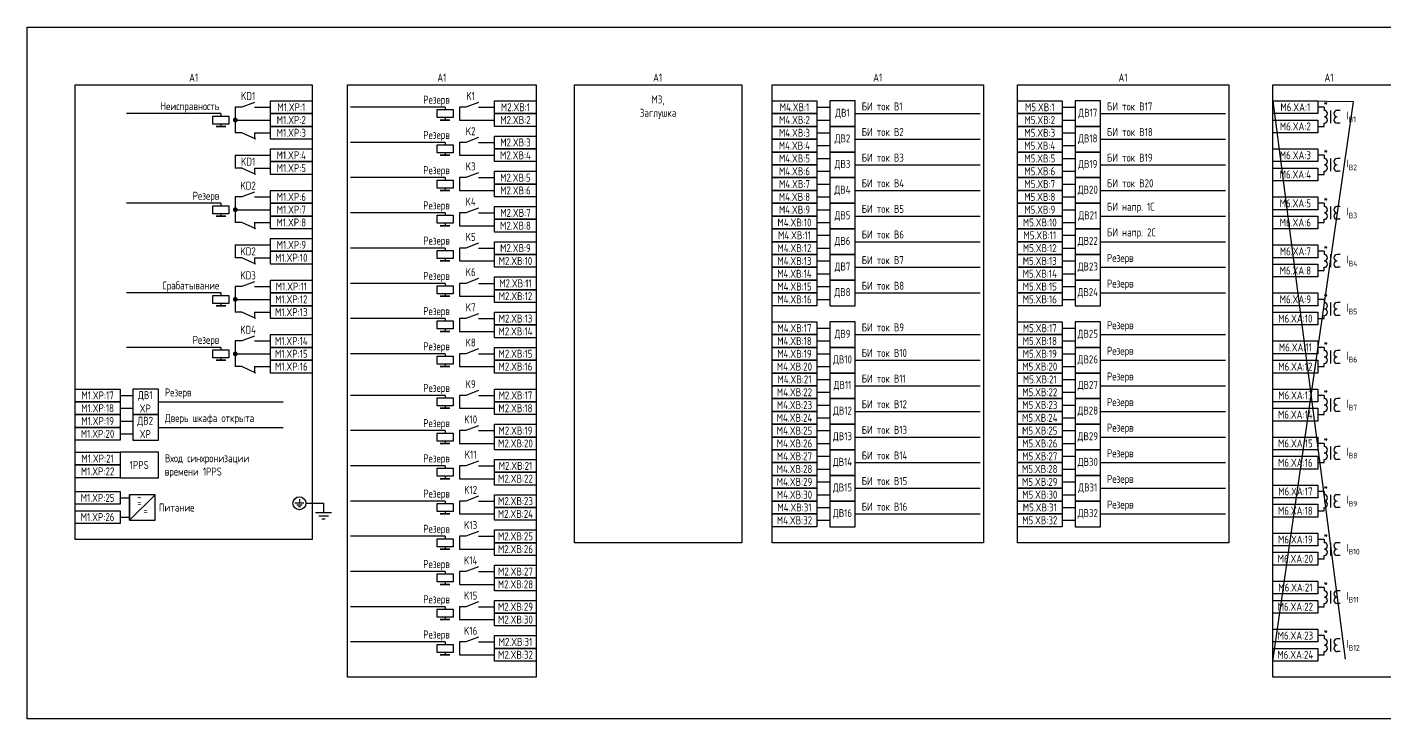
# Model space of a CAD drawing. Header units: millimetres. Extents: x -1050 to 7068, y 0 to 517.
# Drawn here: x -1049.8 to -625.8, y 301 to 517 of the extents above; entities that cross this region are included whole.
import ezdxf

# ---------------------------------------------------------------- set-up
doc = ezdxf.new("R2010")
doc.units = ezdxf.units.MM
doc.styles.add('Gost_type_A', font='GOST_A.TTF')

# ---------------------------------------------------------------- blocks, each defined once
blk = doc.blocks.new('POINT')
at = {"const_width": 0.75}
blk.add_lwpolyline([(-0.375, 0, 1), (0.375, 0, 1)], format="xyb", close=True, dxfattribs=at)

msp = doc.modelspace()

# ---------------------------------------------------------------- linework, layer by layer
at = {"ltscale": 1.08}
for p, q in [((-982.81, 492), (-984.81, 492)), ((-984.81, 492), (-984.81, 484)), ((-978.81, 492), (-973.81, 492)), ((-912.81, 492), (-914.81, 492)), ((-914.81, 492), (-914.81, 488)), ((-908.81, 492), (-903.81, 492)), ((-984.81, 488), (-973.81, 488)), ((-914.81, 488), (-903.81, 488)), ((-982.81, 484), (-984.81, 484)), ((-978.81, 484), (-973.81, 484)), ((-912.81, 481), (-914.81, 481)), ((-914.81, 481), (-914.81, 477)), ((-908.81, 481), (-903.81, 481)), ((-984.81, 477), (-973.81, 477)), ((-914.81, 477), (-903.81, 477)), ((-982.81, 473), (-984.81, 473)), ((-978.81, 473), (-973.81, 473)), ((-912.81, 470), (-914.81, 470)), ((-914.81, 470), (-914.81, 466)), ((-908.81, 470), (-903.81, 470)), ((-982.81, 464), (-984.81, 464)), ((-984.81, 464), (-984.81, 456)), ((-978.81, 464), (-973.81, 464)), ((-914.81, 466), (-903.81, 466)), ((-984.81, 460), (-973.81, 460)), ((-912.81, 459), (-914.81, 459)), ((-914.81, 459), (-914.81, 455)), ((-908.81, 459), (-903.81, 459)), ((-982.81, 456), (-984.81, 456)), ((-978.81, 456), (-973.81, 456)), ((-914.81, 455), (-903.81, 455)), ((-984.81, 449), (-973.81, 449)), ((-912.81, 448), (-914.81, 448)), ((-914.81, 448), (-914.81, 444)), ((-908.81, 448), (-903.81, 448)), ((-982.81, 445), (-984.81, 445)), ((-978.81, 445), (-973.81, 445)), ((-914.81, 444), (-903.81, 444)), ((-912.81, 437), (-914.81, 437)), ((-914.81, 437), (-914.81, 433)), ((-908.81, 437), (-903.81, 437)), ((-982.81, 436), (-984.81, 436)), ((-984.81, 436), (-984.81, 428)), ((-978.81, 436), (-973.81, 436)), ((-914.81, 433), (-903.81, 433)), ((-984.81, 432), (-973.81, 432)), ((-982.81, 428), (-984.81, 428)), ((-978.81, 428), (-973.81, 428)), ((-912.81, 426), (-914.81, 426)), ((-914.81, 426), (-914.81, 422)), ((-908.81, 426), (-903.81, 426)), ((-914.81, 422), (-903.81, 422)), ((-982.81, 419), (-984.81, 419)), ((-984.81, 419), (-984.81, 411)), ((-978.81, 419), (-973.81, 419)), ((-984.81, 415), (-973.81, 415)), ((-912.81, 415), (-914.81, 415)), ((-914.81, 415), (-914.81, 411)), ((-908.81, 415), (-903.81, 415)), ((-982.81, 411), (-984.81, 411)), ((-978.81, 411), (-973.81, 411)), ((-914.81, 411), (-903.81, 411)), ((-912.81, 402), (-914.81, 402)), ((-914.81, 402), (-914.81, 398)), ((-908.81, 402), (-903.81, 402)), ((-914.81, 398), (-903.81, 398)), ((-912.81, 391), (-914.81, 391)), ((-914.81, 391), (-914.81, 387)), ((-908.81, 391), (-903.81, 391)), ((-914.81, 387), (-903.81, 387)), ((-912.81, 380), (-914.81, 380)), ((-914.81, 380), (-914.81, 376)), ((-908.81, 380), (-903.81, 380)), ((-914.81, 376), (-903.81, 376)), ((-912.81, 369), (-914.81, 369)), ((-914.81, 369), (-914.81, 365)), ((-908.81, 369), (-903.81, 369)), ((-914.81, 365), (-903.81, 365)), ((-912.81, 358), (-914.81, 358)), ((-914.81, 358), (-914.81, 354)), ((-908.81, 358), (-903.81, 358)), ((-914.81, 354), (-903.81, 354)), ((-912.81, 347), (-914.81, 347)), ((-914.81, 347), (-914.81, 343)), ((-908.81, 347), (-903.81, 347)), ((-914.81, 343), (-903.81, 343)), ((-912.81, 336), (-914.81, 336)), ((-914.81, 336), (-914.81, 332)), ((-908.81, 336), (-903.81, 336)), ((-914.81, 332), (-903.81, 332)), ((-912.81, 325), (-914.81, 325)), ((-914.81, 325), (-914.81, 321)), ((-908.81, 325), (-903.81, 325)), ((-914.81, 321), (-903.81, 321))]:
    msp.add_line(p, q, dxfattribs=at)
at = {"ltscale": 4.32}
for p, q in [((-978.81, 493.5), (-982.81, 492)), ((-908.81, 493.5), (-912.81, 492)), ((-978.42, 482), (-982.81, 484)), ((-908.81, 482.5), (-912.81, 481)), ((-978.42, 471), (-982.81, 473)), ((-908.81, 471.5), (-912.81, 470)), ((-978.81, 465.5), (-982.81, 464)), ((-908.81, 460.5), (-912.81, 459)), ((-978.42, 454), (-982.81, 456)), ((-908.81, 449.5), (-912.81, 448)), ((-978.42, 443), (-982.81, 445)), ((-978.81, 437.5), (-982.81, 436)), ((-908.81, 438.5), (-912.81, 437)), ((-978.42, 426), (-982.81, 428)), ((-908.81, 427.5), (-912.81, 426)), ((-978.81, 420.5), (-982.81, 419)), ((-908.81, 416.5), (-912.81, 415)), ((-978.42, 409), (-982.81, 411)), ((-908.81, 403.5), (-912.81, 402)), ((-908.81, 392.5), (-912.81, 391)), ((-908.81, 381.5), (-912.81, 380)), ((-964.78, 369.6), (-964.78, 368.32)), ((-908.81, 370.5), (-912.81, 369)), ((-963.36, 368.32), (-966.2, 368.32)), ((-963.92, 367.75), (-965.63, 367.75)), ((-964.49, 367.18), (-965.06, 367.18)), ((-954.74, 365.32), (-959.74, 365.32)), ((-957.24, 368.32), (-957.24, 365.32)), ((-955.74, 364.32), (-958.74, 364.32)), ((-956.74, 363.32), (-957.74, 363.32)), ((-908.81, 359.5), (-912.81, 358)), ((-908.81, 348.5), (-912.81, 347)), ((-908.81, 337.5), (-912.81, 336)), ((-908.81, 326.5), (-912.81, 325))]:
    msp.add_line(p, q, dxfattribs=at)
for p, q in [((-919.31, 492), (-948.81, 492)), ((-919.31, 492), (-919.31, 491.25)), ((-803.18, 492), (-799.18, 492)), ((-726.57, 492), (-722.57, 492)), ((-644.75, 492), (-646.75, 492)), ((-989.31, 490), (-1018.81, 490)), ((-989.31, 490), (-989.31, 489.25)), ((-919.31, 488.75), (-919.31, 488)), ((-803.18, 488), (-799.18, 488)), ((-791.18, 490), (-752.18, 490)), ((-726.57, 488), (-722.57, 488)), ((-714.57, 490), (-675.57, 490)), ((-989.31, 486.75), (-989.31, 486)), ((-978.81, 484), (-978.81, 482)), ((-803.18, 484), (-799.18, 484)), ((-726.57, 484), (-722.57, 484)), ((-646.75, 486), (-644.75, 486)), ((-919.31, 481), (-948.81, 481)), ((-919.31, 481), (-919.31, 480.25)), ((-803.18, 480), (-799.18, 480)), ((-791.18, 482), (-752.18, 482)), ((-726.57, 480), (-722.57, 480)), ((-714.57, 482), (-675.57, 482)), ((-984.81, 477), (-984.81, 473)), ((-919.31, 477.75), (-919.31, 477)), ((-803.18, 476), (-799.18, 476)), ((-726.57, 476), (-722.57, 476)), ((-644.75, 477), (-646.75, 477)), ((-978.81, 473), (-978.81, 471)), ((-803.18, 472), (-799.18, 472)), ((-791.18, 474), (-752.18, 474)), ((-726.57, 472), (-722.57, 472)), ((-714.57, 474), (-675.57, 474)), ((-646.75, 471), (-644.75, 471)), ((-919.31, 470), (-948.81, 470)), ((-919.31, 470), (-919.31, 469.25)), ((-919.31, 466.75), (-919.31, 466)), ((-803.18, 468), (-799.18, 468)), ((-726.57, 468), (-722.57, 468)), ((-803.18, 464), (-799.18, 464)), ((-791.18, 466), (-752.18, 466)), ((-726.57, 464), (-722.57, 464)), ((-714.57, 466), (-675.57, 466)), ((-989.31, 462), (-1018.81, 462)), ((-989.31, 462), (-989.31, 461.25)), ((-989.31, 458.75), (-989.31, 458)), ((-919.31, 459), (-948.81, 459)), ((-919.31, 459), (-919.31, 458.25)), ((-803.18, 460), (-799.18, 460)), ((-791.18, 458), (-752.18, 458)), ((-726.57, 460), (-722.57, 460)), ((-714.57, 458), (-675.57, 458)), ((-644.75, 462), (-646.75, 462)), ((-978.81, 456), (-978.81, 454)), ((-919.31, 455.75), (-919.31, 455)), ((-803.18, 456), (-799.18, 456)), ((-726.57, 456), (-722.57, 456)), ((-646.75, 456), (-644.75, 456)), ((-803.18, 452), (-799.18, 452)), ((-791.18, 450), (-752.18, 450)), ((-726.57, 452), (-722.57, 452)), ((-714.57, 450), (-675.57, 450)), ((-984.81, 449), (-984.81, 445)), ((-919.31, 448), (-948.81, 448)), ((-919.31, 448), (-919.31, 447.25)), ((-803.18, 448), (-799.18, 448)), ((-726.57, 448), (-722.57, 448)), ((-644.75, 447), (-646.75, 447)), ((-978.81, 445), (-978.81, 443)), ((-919.31, 444.75), (-919.31, 444)), ((-803.18, 444), (-799.18, 444)), ((-791.18, 442), (-752.18, 442)), ((-726.57, 444), (-722.57, 444)), ((-714.57, 442), (-675.57, 442)), ((-646.75, 441), (-644.75, 441)), ((-919.31, 437), (-948.81, 437)), ((-919.31, 437), (-919.31, 436.25)), ((-803.18, 440), (-799.18, 440)), ((-726.57, 440), (-722.57, 440)), ((-989.31, 434), (-1018.81, 434)), ((-989.31, 434), (-989.31, 433.25)), ((-919.31, 433.75), (-919.31, 433)), ((-803.18, 436), (-799.18, 436)), ((-791.18, 434), (-752.18, 434)), ((-726.57, 436), (-722.57, 436)), ((-714.57, 434), (-675.57, 434)), ((-989.31, 430.75), (-989.31, 430)), ((-803.18, 432), (-799.18, 432)), ((-726.57, 432), (-722.57, 432)), ((-644.75, 432), (-646.75, 432)), ((-978.81, 428), (-978.81, 426)), ((-919.31, 426), (-948.81, 426)), ((-919.31, 426), (-919.31, 425.25)), ((-646.75, 426), (-644.75, 426)), ((-919.31, 422.75), (-919.31, 422)), ((-803.18, 423), (-799.18, 423)), ((-791.18, 421), (-752.18, 421)), ((-726.57, 423), (-722.57, 423)), ((-714.57, 421), (-675.57, 421)), ((-989.31, 417), (-1018.81, 417)), ((-989.31, 417), (-989.31, 416.25)), ((-803.18, 419), (-799.18, 419)), ((-726.57, 419), (-722.57, 419)), ((-644.75, 417), (-646.75, 417)), ((-989.31, 413.75), (-989.31, 413)), ((-919.31, 415), (-948.81, 415)), ((-919.31, 415), (-919.31, 414.25)), ((-919.31, 411.75), (-919.31, 411)), ((-803.18, 415), (-799.18, 415)), ((-791.18, 413), (-752.18, 413)), ((-726.57, 415), (-722.57, 415)), ((-714.57, 413), (-675.57, 413)), ((-978.81, 411), (-978.81, 409)), ((-803.18, 411), (-799.18, 411)), ((-726.57, 411), (-722.57, 411)), ((-646.75, 411), (-644.75, 411)), ((-803.18, 407), (-799.18, 407)), ((-803.18, 403), (-799.18, 403)), ((-791.18, 405), (-752.18, 405)), ((-726.57, 407), (-722.57, 407)), ((-726.57, 403), (-722.57, 403)), ((-714.57, 405), (-675.57, 405)), ((-1020.81, 402), (-1016.81, 402)), ((-1008.81, 400), (-969.81, 400)), ((-919.31, 402), (-948.81, 402)), ((-919.31, 402), (-919.31, 401.25)), ((-919.31, 398.75), (-919.31, 398)), ((-803.18, 399), (-799.18, 399)), ((-726.57, 399), (-722.57, 399)), ((-644.75, 402), (-646.75, 402)), ((-1020.81, 398), (-1016.81, 398)), ((-803.18, 395), (-799.18, 395)), ((-791.18, 397), (-752.18, 397)), ((-726.57, 395), (-722.57, 395)), ((-714.57, 397), (-675.57, 397)), ((-646.75, 396), (-644.75, 396)), ((-1020.81, 394), (-1016.81, 394)), ((-1008.81, 392), (-969.81, 392)), ((-919.31, 391), (-948.81, 391)), ((-919.31, 391), (-919.31, 390.25)), ((-803.18, 391), (-799.18, 391)), ((-726.57, 391), (-722.57, 391)), ((-1020.81, 390), (-1016.81, 390)), ((-919.31, 387.75), (-919.31, 387)), ((-803.18, 387), (-799.18, 387)), ((-791.18, 389), (-752.18, 389)), ((-726.57, 387), (-722.57, 387)), ((-714.57, 389), (-675.57, 389)), ((-644.75, 387), (-646.75, 387)), ((-803.18, 383), (-799.18, 383)), ((-726.57, 383), (-722.57, 383)), ((-919.31, 380), (-948.81, 380)), ((-919.31, 380), (-919.31, 379.25)), ((-803.18, 379), (-799.18, 379)), ((-791.18, 381), (-752.18, 381)), ((-726.57, 379), (-722.57, 379)), ((-714.57, 381), (-675.57, 381)), ((-646.75, 381), (-644.75, 381)), ((-919.31, 376.75), (-919.31, 376)), ((-803.18, 375), (-799.18, 375)), ((-726.57, 375), (-722.57, 375)), ((-1017.81, 363), (-1017.81, 371)), ((-1017.81, 363), (-1009.81, 371)), ((-919.31, 369), (-948.81, 369)), ((-919.31, 369), (-919.31, 368.25)), ((-803.18, 371), (-799.18, 371)), ((-791.18, 373), (-752.18, 373)), ((-726.57, 371), (-722.57, 371)), ((-714.57, 373), (-675.57, 373)), ((-644.75, 372), (-646.75, 372)), ((-962.76, 368.32), (-957.24, 368.32)), ((-919.31, 365.75), (-919.31, 365)), ((-803.18, 367), (-799.18, 367)), ((-791.18, 365), (-752.18, 365)), ((-726.57, 367), (-722.57, 367)), ((-714.57, 365), (-675.57, 365)), ((-646.75, 366), (-644.75, 366)), ((-803.18, 363), (-799.18, 363)), ((-726.57, 363), (-722.57, 363)), ((-919.31, 358), (-948.81, 358)), ((-919.31, 358), (-919.31, 357.25)), ((-644.75, 357), (-646.75, 357)), ((-919.31, 354.75), (-919.31, 354)), ((-646.75, 351), (-644.75, 351)), ((-919.31, 347), (-948.81, 347)), ((-919.31, 347), (-919.31, 346.25)), ((-919.31, 343.75), (-919.31, 343)), ((-644.75, 342), (-646.75, 342)), ((-919.31, 336), (-948.81, 336)), ((-919.31, 336), (-919.31, 335.25)), ((-646.75, 336), (-644.75, 336)), ((-919.31, 332.75), (-919.31, 332)), ((-644.75, 327), (-646.75, 327)), ((-919.31, 325), (-948.81, 325)), ((-919.31, 325), (-919.31, 324.25)), ((-919.31, 321.75), (-919.31, 321)), ((-646.75, 321), (-644.75, 321))]:
    msp.add_line(p, q)
at = {"color": 6}
for p, q in [((-635.61, 493.7), (-660.75, 494)), ((-660.75, 494), (-638.19, 319.61)), ((-660.75, 318.99), (-635.61, 493.7))]:
    msp.add_line(p, q, dxfattribs=at)
at = {"ltscale": 4}
for p, q in [((-644.75, 492), (-644.75, 491)), ((-644.75, 491.5), (-644.75, 491)), ((-642.75, 491), (-642.75, 487)), ((-642.75, 491), (-642.75, 487)), ((-639.75, 491), (-640.75, 491)), ((-639.75, 491), (-640.75, 491)), ((-644.75, 486), (-644.75, 487)), ((-639.75, 487), (-640.75, 487)), ((-639.75, 487), (-640.75, 487)), ((-644.75, 477), (-644.75, 476)), ((-644.75, 476.5), (-644.75, 476)), ((-642.75, 476), (-642.75, 472)), ((-642.75, 476), (-642.75, 472)), ((-639.75, 476), (-640.75, 476)), ((-639.75, 476), (-640.75, 476)), ((-644.75, 471), (-644.75, 472)), ((-639.75, 472), (-640.75, 472)), ((-639.75, 472), (-640.75, 472)), ((-644.75, 462), (-644.75, 461)), ((-644.75, 461.5), (-644.75, 461)), ((-642.75, 461), (-642.75, 457)), ((-642.75, 461), (-642.75, 457)), ((-639.75, 461), (-640.75, 461)), ((-639.75, 461), (-640.75, 461)), ((-644.75, 456), (-644.75, 457)), ((-639.75, 457), (-640.75, 457)), ((-639.75, 457), (-640.75, 457)), ((-644.75, 447), (-644.75, 446)), ((-644.75, 446.5), (-644.75, 446)), ((-642.75, 446), (-642.75, 442)), ((-642.75, 446), (-642.75, 442)), ((-639.75, 446), (-640.75, 446)), ((-639.75, 446), (-640.75, 446)), ((-644.75, 441), (-644.75, 442)), ((-639.75, 442), (-640.75, 442)), ((-639.75, 442), (-640.75, 442)), ((-644.75, 432), (-644.75, 431)), ((-644.75, 431.5), (-644.75, 431)), ((-642.75, 431), (-642.75, 427)), ((-642.75, 431), (-642.75, 427)), ((-639.75, 431), (-640.75, 431)), ((-639.75, 431), (-640.75, 431)), ((-644.75, 426), (-644.75, 427)), ((-639.75, 427), (-640.75, 427)), ((-639.75, 427), (-640.75, 427)), ((-644.75, 417), (-644.75, 416)), ((-644.75, 416.5), (-644.75, 416)), ((-642.75, 416), (-642.75, 412)), ((-642.75, 416), (-642.75, 412)), ((-639.75, 416), (-640.75, 416)), ((-639.75, 416), (-640.75, 416)), ((-644.75, 411), (-644.75, 412)), ((-639.75, 412), (-640.75, 412)), ((-639.75, 412), (-640.75, 412)), ((-644.75, 402), (-644.75, 401)), ((-644.75, 401.5), (-644.75, 401)), ((-642.75, 401), (-642.75, 397)), ((-642.75, 401), (-642.75, 397)), ((-639.75, 401), (-640.75, 401)), ((-639.75, 401), (-640.75, 401)), ((-644.75, 396), (-644.75, 397)), ((-639.75, 397), (-640.75, 397)), ((-639.75, 397), (-640.75, 397)), ((-644.75, 387), (-644.75, 386)), ((-644.75, 386.5), (-644.75, 386)), ((-642.75, 386), (-642.75, 382)), ((-642.75, 386), (-642.75, 382)), ((-639.75, 386), (-640.75, 386)), ((-639.75, 386), (-640.75, 386)), ((-644.75, 381), (-644.75, 382)), ((-639.75, 382), (-640.75, 382)), ((-639.75, 382), (-640.75, 382)), ((-1020.81, 370), (-1017.81, 370)), ((-644.75, 372), (-644.75, 371)), ((-644.75, 371.5), (-644.75, 371)), ((-642.75, 371), (-642.75, 367)), ((-642.75, 371), (-642.75, 367)), ((-639.75, 371), (-640.75, 371)), ((-639.75, 371), (-640.75, 371)), ((-644.75, 366), (-644.75, 367)), ((-639.75, 367), (-640.75, 367)), ((-639.75, 367), (-640.75, 367)), ((-1020.81, 364), (-1017.81, 364)), ((-644.75, 357), (-644.75, 356)), ((-644.75, 356.5), (-644.75, 356)), ((-644.75, 351), (-644.75, 352)), ((-642.75, 356), (-642.75, 352)), ((-642.75, 356), (-642.75, 352)), ((-639.75, 356), (-640.75, 356)), ((-639.75, 356), (-640.75, 356)), ((-639.75, 352), (-640.75, 352)), ((-639.75, 352), (-640.75, 352)), ((-644.75, 342), (-644.75, 341)), ((-644.75, 341.5), (-644.75, 341)), ((-642.75, 341), (-642.75, 337)), ((-642.75, 341), (-642.75, 337)), ((-639.75, 341), (-640.75, 341)), ((-639.75, 341), (-640.75, 341)), ((-644.75, 336), (-644.75, 337)), ((-639.75, 337), (-640.75, 337)), ((-639.75, 337), (-640.75, 337)), ((-644.75, 327), (-644.75, 326)), ((-644.75, 326.5), (-644.75, 326)), ((-642.75, 326), (-642.75, 322)), ((-642.75, 326), (-642.75, 322)), ((-639.75, 326), (-640.75, 326)), ((-639.75, 326), (-640.75, 326)), ((-644.75, 321), (-644.75, 322)), ((-639.75, 322), (-640.75, 322)), ((-639.75, 322), (-640.75, 322))]:
    msp.add_line(p, q, dxfattribs=at)
for points in [[(-1049.81, 517), (-192.79, 517), (-192.79, 301), (-1049.81, 301)], [(-1034.81, 499), (-960.81, 499), (-960.81, 357), (-1034.81, 357)], [(-949.81, 499), (-890.81, 499), (-890.81, 314), (-949.81, 314)], [(-878.91, 499), (-826.64, 499), (-826.64, 356), (-878.91, 356)], [(-817.18, 499), (-751.18, 499), (-751.18, 356), (-817.18, 356)], [(-740.57, 499), (-674.57, 499), (-674.57, 356), (-740.57, 356)], [(-660.75, 499), (-614.94, 499), (-614.94, 314), (-660.75, 314)], [(-973.81, 494), (-960.81, 494), (-960.81, 490), (-973.81, 490)], [(-903.81, 494), (-890.81, 494), (-890.81, 490), (-903.81, 490)], [(-817.18, 494), (-803.18, 494), (-803.18, 490), (-817.18, 490)], [(-740.57, 494), (-726.57, 494), (-726.57, 490), (-740.57, 490)], [(-660.75, 494), (-646.75, 494), (-646.75, 490), (-660.75, 490)], [(-986.81, 489.25), (-986.81, 486.75), (-991.81, 486.75), (-991.81, 489.25)], [(-973.81, 490), (-960.81, 490), (-960.81, 486), (-973.81, 486)], [(-916.81, 491.25), (-916.81, 488.75), (-921.81, 488.75), (-921.81, 491.25)], [(-917.81, 488), (-920.81, 488)], [(-903.81, 490), (-890.81, 490), (-890.81, 486), (-903.81, 486)], [(-817.18, 490), (-803.18, 490), (-803.18, 486), (-817.18, 486)], [(-740.57, 490), (-726.57, 490), (-726.57, 486), (-740.57, 486)], [(-660.75, 488), (-646.75, 488), (-646.75, 484), (-660.75, 484)], [(-987.81, 486), (-990.81, 486)], [(-973.81, 486), (-960.81, 486), (-960.81, 482), (-973.81, 482)], [(-817.18, 486), (-803.18, 486), (-803.18, 482), (-817.18, 482)], [(-740.57, 486), (-726.57, 486), (-726.57, 482), (-740.57, 482)], [(-916.81, 480.25), (-916.81, 477.75), (-921.81, 477.75), (-921.81, 480.25)], [(-903.81, 483), (-890.81, 483), (-890.81, 479), (-903.81, 479)], [(-817.18, 482), (-803.18, 482), (-803.18, 478), (-817.18, 478)], [(-740.57, 482), (-726.57, 482), (-726.57, 478), (-740.57, 478)], [(-973.81, 479), (-960.81, 479), (-960.81, 475), (-973.81, 475)], [(-973.81, 475), (-960.81, 475), (-960.81, 471), (-973.81, 471)], [(-917.81, 477), (-920.81, 477)], [(-903.81, 479), (-890.81, 479), (-890.81, 475), (-903.81, 475)], [(-817.18, 478), (-803.18, 478), (-803.18, 474), (-817.18, 474)], [(-740.57, 478), (-726.57, 478), (-726.57, 474), (-740.57, 474)], [(-660.75, 479), (-646.75, 479), (-646.75, 475), (-660.75, 475)], [(-903.81, 472), (-890.81, 472), (-890.81, 468), (-903.81, 468)], [(-817.18, 474), (-803.18, 474), (-803.18, 470), (-817.18, 470)], [(-740.57, 474), (-726.57, 474), (-726.57, 470), (-740.57, 470)], [(-660.75, 473), (-646.75, 473), (-646.75, 469), (-660.75, 469)], [(-916.81, 469.25), (-916.81, 466.75), (-921.81, 466.75), (-921.81, 469.25)], [(-903.81, 468), (-890.81, 468), (-890.81, 464), (-903.81, 464)], [(-817.18, 470), (-803.18, 470), (-803.18, 466), (-817.18, 466)], [(-740.57, 470), (-726.57, 470), (-726.57, 466), (-740.57, 466)], [(-973.81, 466), (-960.81, 466), (-960.81, 462), (-973.81, 462)], [(-917.81, 466), (-920.81, 466)], [(-817.18, 466), (-803.18, 466), (-803.18, 462), (-817.18, 462)], [(-740.57, 466), (-726.57, 466), (-726.57, 462), (-740.57, 462)], [(-660.75, 464), (-646.75, 464), (-646.75, 460), (-660.75, 460)], [(-986.81, 461.25), (-986.81, 458.75), (-991.81, 458.75), (-991.81, 461.25)], [(-987.81, 458), (-990.81, 458)], [(-973.81, 462), (-960.81, 462), (-960.81, 458), (-973.81, 458)], [(-973.81, 458), (-960.81, 458), (-960.81, 454), (-973.81, 454)], [(-916.81, 458.25), (-916.81, 455.75), (-921.81, 455.75), (-921.81, 458.25)], [(-903.81, 461), (-890.81, 461), (-890.81, 457), (-903.81, 457)], [(-817.18, 462), (-803.18, 462), (-803.18, 458), (-817.18, 458)], [(-817.18, 458), (-803.18, 458), (-803.18, 454), (-817.18, 454)], [(-740.57, 462), (-726.57, 462), (-726.57, 458), (-740.57, 458)], [(-740.57, 458), (-726.57, 458), (-726.57, 454), (-740.57, 454)], [(-660.75, 458), (-646.75, 458), (-646.75, 454), (-660.75, 454)], [(-917.81, 455), (-920.81, 455)], [(-903.81, 457), (-890.81, 457), (-890.81, 453), (-903.81, 453)], [(-817.18, 454), (-803.18, 454), (-803.18, 450), (-817.18, 450)], [(-740.57, 454), (-726.57, 454), (-726.57, 450), (-740.57, 450)], [(-973.81, 451), (-960.81, 451), (-960.81, 447), (-973.81, 447)], [(-903.81, 450), (-890.81, 450), (-890.81, 446), (-903.81, 446)], [(-817.18, 450), (-803.18, 450), (-803.18, 446), (-817.18, 446)], [(-740.57, 450), (-726.57, 450), (-726.57, 446), (-740.57, 446)], [(-973.81, 447), (-960.81, 447), (-960.81, 443), (-973.81, 443)], [(-916.81, 447.25), (-916.81, 444.75), (-921.81, 444.75), (-921.81, 447.25)], [(-903.81, 446), (-890.81, 446), (-890.81, 442), (-903.81, 442)], [(-817.18, 446), (-803.18, 446), (-803.18, 442), (-817.18, 442)], [(-740.57, 446), (-726.57, 446), (-726.57, 442), (-740.57, 442)], [(-660.75, 449), (-646.75, 449), (-646.75, 445), (-660.75, 445)], [(-917.81, 444), (-920.81, 444)], [(-817.18, 442), (-803.18, 442), (-803.18, 438), (-817.18, 438)], [(-740.57, 442), (-726.57, 442), (-726.57, 438), (-740.57, 438)], [(-660.75, 443), (-646.75, 443), (-646.75, 439), (-660.75, 439)], [(-973.81, 438), (-960.81, 438), (-960.81, 434), (-973.81, 434)], [(-903.81, 439), (-890.81, 439), (-890.81, 435), (-903.81, 435)], [(-817.18, 438), (-803.18, 438), (-803.18, 434), (-817.18, 434)], [(-740.57, 438), (-726.57, 438), (-726.57, 434), (-740.57, 434)], [(-986.81, 433.25), (-986.81, 430.75), (-991.81, 430.75), (-991.81, 433.25)], [(-973.81, 434), (-960.81, 434), (-960.81, 430), (-973.81, 430)], [(-916.81, 436.25), (-916.81, 433.75), (-921.81, 433.75), (-921.81, 436.25)], [(-917.81, 433), (-920.81, 433)], [(-903.81, 435), (-890.81, 435), (-890.81, 431), (-903.81, 431)], [(-817.18, 434), (-803.18, 434), (-803.18, 430), (-817.18, 430)], [(-740.57, 434), (-726.57, 434), (-726.57, 430), (-740.57, 430)], [(-660.75, 434), (-646.75, 434), (-646.75, 430), (-660.75, 430)], [(-987.81, 430), (-990.81, 430)], [(-973.81, 430), (-960.81, 430), (-960.81, 426), (-973.81, 426)], [(-916.81, 425.25), (-916.81, 422.75), (-921.81, 422.75), (-921.81, 425.25)], [(-903.81, 428), (-890.81, 428), (-890.81, 424), (-903.81, 424)], [(-903.81, 424), (-890.81, 424), (-890.81, 420), (-903.81, 420)], [(-817.18, 425), (-803.18, 425), (-803.18, 421), (-817.18, 421)], [(-740.57, 425), (-726.57, 425), (-726.57, 421), (-740.57, 421)], [(-660.75, 428), (-646.75, 428), (-646.75, 424), (-660.75, 424)], [(-973.81, 421), (-960.81, 421), (-960.81, 417), (-973.81, 417)], [(-917.81, 422), (-920.81, 422)], [(-817.18, 421), (-803.18, 421), (-803.18, 417), (-817.18, 417)], [(-740.57, 421), (-726.57, 421), (-726.57, 417), (-740.57, 417)], [(-986.81, 416.25), (-986.81, 413.75), (-991.81, 413.75), (-991.81, 416.25)], [(-973.81, 417), (-960.81, 417), (-960.81, 413), (-973.81, 413)], [(-903.81, 417), (-890.81, 417), (-890.81, 413), (-903.81, 413)], [(-817.18, 417), (-803.18, 417), (-803.18, 413), (-817.18, 413)], [(-740.57, 417), (-726.57, 417), (-726.57, 413), (-740.57, 413)], [(-660.75, 419), (-646.75, 419), (-646.75, 415), (-660.75, 415)], [(-987.81, 413), (-990.81, 413)], [(-973.81, 413), (-960.81, 413), (-960.81, 409), (-973.81, 409)], [(-916.81, 414.25), (-916.81, 411.75), (-921.81, 411.75), (-921.81, 414.25)], [(-903.81, 413), (-890.81, 413), (-890.81, 409), (-903.81, 409)], [(-817.18, 413), (-803.18, 413), (-803.18, 409), (-817.18, 409)], [(-740.57, 413), (-726.57, 413), (-726.57, 409), (-740.57, 409)], [(-660.75, 413), (-646.75, 413), (-646.75, 409), (-660.75, 409)], [(-917.81, 411), (-920.81, 411)], [(-817.18, 409), (-803.18, 409), (-803.18, 405), (-817.18, 405)], [(-740.57, 409), (-726.57, 409), (-726.57, 405), (-740.57, 405)], [(-1034.81, 404), (-1020.81, 404), (-1020.81, 400), (-1034.81, 400)], [(-903.81, 404), (-890.81, 404), (-890.81, 400), (-903.81, 400)], [(-817.18, 405), (-803.18, 405), (-803.18, 401), (-817.18, 401)], [(-740.57, 405), (-726.57, 405), (-726.57, 401), (-740.57, 401)], [(-660.75, 404), (-646.75, 404), (-646.75, 400), (-660.75, 400)], [(-1034.81, 400), (-1020.81, 400), (-1020.81, 396), (-1034.81, 396)], [(-916.81, 401.25), (-916.81, 398.75), (-921.81, 398.75), (-921.81, 401.25)], [(-903.81, 400), (-890.81, 400), (-890.81, 396), (-903.81, 396)], [(-817.18, 401), (-803.18, 401), (-803.18, 397), (-817.18, 397)], [(-740.57, 401), (-726.57, 401), (-726.57, 397), (-740.57, 397)], [(-1034.81, 396), (-1020.81, 396), (-1020.81, 392), (-1034.81, 392)], [(-917.81, 398), (-920.81, 398)], [(-817.18, 397), (-803.18, 397), (-803.18, 393), (-817.18, 393)], [(-740.57, 397), (-726.57, 397), (-726.57, 393), (-740.57, 393)], [(-660.75, 398), (-646.75, 398), (-646.75, 394), (-660.75, 394)], [(-1034.81, 392), (-1020.81, 392), (-1020.81, 388), (-1034.81, 388)], [(-916.81, 390.25), (-916.81, 387.75), (-921.81, 387.75), (-921.81, 390.25)], [(-903.81, 393), (-890.81, 393), (-890.81, 389), (-903.81, 389)], [(-817.18, 393), (-803.18, 393), (-803.18, 389), (-817.18, 389)], [(-740.57, 393), (-726.57, 393), (-726.57, 389), (-740.57, 389)], [(-917.81, 387), (-920.81, 387)], [(-903.81, 389), (-890.81, 389), (-890.81, 385), (-903.81, 385)], [(-817.18, 389), (-803.18, 389), (-803.18, 385), (-817.18, 385)], [(-740.57, 389), (-726.57, 389), (-726.57, 385), (-740.57, 385)], [(-660.75, 389), (-646.75, 389), (-646.75, 385), (-660.75, 385)], [(-1034.81, 384.28), (-1020.81, 384.28), (-1020.81, 380.28), (-1034.81, 380.28)], [(-903.81, 382), (-890.81, 382), (-890.81, 378), (-903.81, 378)], [(-817.18, 385), (-803.18, 385), (-803.18, 381), (-817.18, 381)], [(-740.57, 385), (-726.57, 385), (-726.57, 381), (-740.57, 381)], [(-660.75, 383), (-646.75, 383), (-646.75, 379), (-660.75, 379)], [(-1034.81, 380.28), (-1020.81, 380.28), (-1020.81, 376.28), (-1034.81, 376.28)], [(-916.81, 379.25), (-916.81, 376.75), (-921.81, 376.75), (-921.81, 379.25)], [(-903.81, 378), (-890.81, 378), (-890.81, 374), (-903.81, 374)], [(-817.18, 381), (-803.18, 381), (-803.18, 377), (-817.18, 377)], [(-740.57, 381), (-726.57, 381), (-726.57, 377), (-740.57, 377)], [(-917.81, 376), (-920.81, 376)], [(-817.18, 377), (-803.18, 377), (-803.18, 373), (-817.18, 373)], [(-740.57, 377), (-726.57, 377), (-726.57, 373), (-740.57, 373)], [(-660.75, 374), (-646.75, 374), (-646.75, 370), (-660.75, 370)], [(-1034.81, 372), (-1020.81, 372), (-1020.81, 368), (-1034.81, 368)], [(-903.81, 371), (-890.81, 371), (-890.81, 367), (-903.81, 367)], [(-817.18, 373), (-803.18, 373), (-803.18, 369), (-817.18, 369)], [(-817.18, 369), (-803.18, 369), (-803.18, 365), (-817.18, 365)], [(-740.57, 373), (-726.57, 373), (-726.57, 369), (-740.57, 369)], [(-740.57, 369), (-726.57, 369), (-726.57, 365), (-740.57, 365)], [(-1034.81, 366), (-1020.81, 366), (-1020.81, 362), (-1034.81, 362)], [(-916.81, 368.25), (-916.81, 365.75), (-921.81, 365.75), (-921.81, 368.25)], [(-917.81, 365), (-920.81, 365)], [(-903.81, 367), (-890.81, 367), (-890.81, 363), (-903.81, 363)], [(-817.18, 365), (-803.18, 365), (-803.18, 361), (-817.18, 361)], [(-740.57, 365), (-726.57, 365), (-726.57, 361), (-740.57, 361)], [(-660.75, 368), (-646.75, 368), (-646.75, 364), (-660.75, 364)], [(-916.81, 357.25), (-916.81, 354.75), (-921.81, 354.75), (-921.81, 357.25)], [(-903.81, 360), (-890.81, 360), (-890.81, 356), (-903.81, 356)], [(-660.75, 359), (-646.75, 359), (-646.75, 355), (-660.75, 355)], [(-917.81, 354), (-920.81, 354)], [(-903.81, 356), (-890.81, 356), (-890.81, 352), (-903.81, 352)], [(-660.75, 353), (-646.75, 353), (-646.75, 349), (-660.75, 349)], [(-903.81, 349), (-890.81, 349), (-890.81, 345), (-903.81, 345)], [(-916.81, 346.25), (-916.81, 343.75), (-921.81, 343.75), (-921.81, 346.25)], [(-903.81, 345), (-890.81, 345), (-890.81, 341), (-903.81, 341)], [(-660.75, 344), (-646.75, 344), (-646.75, 340), (-660.75, 340)], [(-917.81, 343), (-920.81, 343)], [(-916.81, 335.25), (-916.81, 332.75), (-921.81, 332.75), (-921.81, 335.25)], [(-903.81, 338), (-890.81, 338), (-890.81, 334), (-903.81, 334)], [(-660.75, 338), (-646.75, 338), (-646.75, 334), (-660.75, 334)], [(-917.81, 332), (-920.81, 332)], [(-903.81, 334), (-890.81, 334), (-890.81, 330), (-903.81, 330)], [(-903.81, 327), (-890.81, 327), (-890.81, 323), (-903.81, 323)], [(-660.75, 329), (-646.75, 329), (-646.75, 325), (-660.75, 325)], [(-916.81, 324.25), (-916.81, 321.75), (-921.81, 321.75), (-921.81, 324.25)], [(-903.81, 323), (-890.81, 323), (-890.81, 319), (-903.81, 319)], [(-660.75, 323), (-646.75, 323), (-646.75, 319), (-660.75, 319)], [(-917.81, 321), (-920.81, 321)]]:
    msp.add_lwpolyline(points, close=True)
for points in [[(-799.18, 486), (-791.18, 486), (-791.18, 494), (-799.18, 494)], [(-722.57, 486), (-714.57, 486), (-714.57, 494), (-722.57, 494)], [(-799.18, 478), (-791.18, 478), (-791.18, 486), (-799.18, 486)], [(-722.57, 478), (-714.57, 478), (-714.57, 486), (-722.57, 486)], [(-799.18, 470), (-791.18, 470), (-791.18, 478), (-799.18, 478)], [(-722.57, 470), (-714.57, 470), (-714.57, 478), (-722.57, 478)], [(-799.18, 462), (-791.18, 462), (-791.18, 470), (-799.18, 470)], [(-722.57, 462), (-714.57, 462), (-714.57, 470), (-722.57, 470)], [(-799.18, 454), (-791.18, 454), (-791.18, 462), (-799.18, 462)], [(-722.57, 454), (-714.57, 454), (-714.57, 462), (-722.57, 462)], [(-799.18, 446), (-791.18, 446), (-791.18, 454), (-799.18, 454)], [(-722.57, 446), (-714.57, 446), (-714.57, 454), (-722.57, 454)], [(-799.18, 438), (-791.18, 438), (-791.18, 446), (-799.18, 446)], [(-722.57, 438), (-714.57, 438), (-714.57, 446), (-722.57, 446)], [(-799.18, 430), (-791.18, 430), (-791.18, 438), (-799.18, 438)], [(-722.57, 430), (-714.57, 430), (-714.57, 438), (-722.57, 438)], [(-799.18, 417), (-791.18, 417), (-791.18, 425), (-799.18, 425)], [(-722.57, 417), (-714.57, 417), (-714.57, 425), (-722.57, 425)], [(-799.18, 409), (-791.18, 409), (-791.18, 417), (-799.18, 417)], [(-722.57, 409), (-714.57, 409), (-714.57, 417), (-722.57, 417)], [(-799.18, 401), (-791.18, 401), (-791.18, 409), (-799.18, 409)], [(-722.57, 401), (-714.57, 401), (-714.57, 409), (-722.57, 409)], [(-1016.81, 396), (-1008.81, 396), (-1008.81, 404), (-1016.81, 404)], [(-799.18, 393), (-791.18, 393), (-791.18, 401), (-799.18, 401)], [(-722.57, 393), (-714.57, 393), (-714.57, 401), (-722.57, 401)], [(-1016.81, 388), (-1008.81, 388), (-1008.81, 396), (-1016.81, 396)], [(-799.18, 385), (-791.18, 385), (-791.18, 393), (-799.18, 393)], [(-722.57, 385), (-714.57, 385), (-714.57, 393), (-722.57, 393)], [(-1020.81, 376.28), (-1008.81, 376.28), (-1008.81, 384.28), (-1020.81, 384.28)], [(-799.18, 377), (-791.18, 377), (-791.18, 385), (-799.18, 385)], [(-722.57, 377), (-714.57, 377), (-714.57, 385), (-722.57, 385)], [(-799.18, 369), (-791.18, 369), (-791.18, 377), (-799.18, 377)], [(-722.57, 369), (-714.57, 369), (-714.57, 377), (-722.57, 377)], [(-1017.81, 363), (-1009.81, 363), (-1009.81, 371), (-1017.81, 371)], [(-799.18, 361), (-791.18, 361), (-791.18, 369), (-799.18, 369)], [(-722.57, 361), (-714.57, 361), (-714.57, 369), (-722.57, 369)]]:
    msp.add_lwpolyline(points, close=True, dxfattribs=at)
msp.add_circle((-964.78, 368.32), 2.02)
for centre, start, end in [((-644.75, 490), 270, 90), ((-644.75, 490), 270, 90), ((-644.75, 488), 270, 90), ((-644.75, 488), 270, 90), ((-640.75, 490), 90, 270), ((-640.75, 490), 90, 270), ((-640.75, 488), 90, 270), ((-640.75, 488), 90, 270), ((-644.75, 475), 270, 90), ((-644.75, 475), 270, 90), ((-640.75, 475), 90, 270), ((-640.75, 475), 90, 270), ((-644.75, 473), 270, 90), ((-644.75, 473), 270, 90), ((-640.75, 473), 90, 270), ((-640.75, 473), 90, 270), ((-644.75, 460), 270, 90), ((-644.75, 460), 270, 90), ((-644.75, 458), 270, 90), ((-644.75, 458), 270, 90), ((-640.75, 460), 90, 270), ((-640.75, 460), 90, 270), ((-640.75, 458), 90, 270), ((-640.75, 458), 90, 270), ((-644.75, 445), 270, 90), ((-644.75, 445), 270, 90), ((-640.75, 445), 90, 270), ((-640.75, 445), 90, 270), ((-644.75, 443), 270, 90), ((-644.75, 443), 270, 90), ((-640.75, 443), 90, 270), ((-640.75, 443), 90, 270), ((-644.75, 430), 270, 90), ((-644.75, 430), 270, 90), ((-644.75, 428), 270, 90), ((-644.75, 428), 270, 90), ((-640.75, 430), 90, 270), ((-640.75, 430), 90, 270), ((-640.75, 428), 90, 270), ((-640.75, 428), 90, 270), ((-644.75, 415), 270, 90), ((-644.75, 415), 270, 90), ((-640.75, 415), 90, 270), ((-640.75, 415), 90, 270), ((-644.75, 413), 270, 90), ((-644.75, 413), 270, 90), ((-640.75, 413), 90, 270), ((-640.75, 413), 90, 270), ((-644.75, 400), 270, 90), ((-644.75, 400), 270, 90), ((-644.75, 398), 270, 90), ((-644.75, 398), 270, 90), ((-640.75, 400), 90, 270), ((-640.75, 400), 90, 270), ((-640.75, 398), 90, 270), ((-640.75, 398), 90, 270), ((-644.75, 385), 270, 90), ((-644.75, 385), 270, 90), ((-640.75, 385), 90, 270), ((-640.75, 385), 90, 270), ((-644.75, 383), 270, 90), ((-644.75, 383), 270, 90), ((-640.75, 383), 90, 270), ((-640.75, 383), 90, 270), ((-644.75, 370), 270, 90), ((-644.75, 370), 270, 90), ((-644.75, 368), 270, 90), ((-644.75, 368), 270, 90), ((-640.75, 370), 90, 270), ((-640.75, 370), 90, 270), ((-640.75, 368), 90, 270), ((-640.75, 368), 90, 270), ((-644.75, 355), 270, 90), ((-644.75, 355), 270, 90), ((-644.75, 353), 270, 90), ((-644.75, 353), 270, 90), ((-640.75, 355), 90, 270), ((-640.75, 355), 90, 270), ((-640.75, 353), 90, 270), ((-640.75, 353), 90, 270), ((-644.75, 340), 270, 90), ((-644.75, 340), 270, 90), ((-640.75, 340), 90, 270), ((-640.75, 340), 90, 270), ((-644.75, 338), 270, 90), ((-644.75, 338), 270, 90), ((-640.75, 338), 90, 270), ((-640.75, 338), 90, 270), ((-644.75, 325), 270, 90), ((-644.75, 325), 270, 90), ((-644.75, 323), 270, 90), ((-644.75, 323), 270, 90), ((-640.75, 325), 90, 270), ((-640.75, 325), 90, 270), ((-640.75, 323), 90, 270), ((-640.75, 323), 90, 270)]:
    msp.add_arc(centre, 1, start, end, dxfattribs=at)

# ---------------------------------------------------------------- block references
for p in [(-984.81, 488), (-984.81, 460), (-984.81, 432), (-984.81, 415)]:
    msp.add_blockref('POINT', p)

# ---------------------------------------------------------------- texts
at = {"char_height": 2.5, "style": 'Gost_type_A'}
for s, insert, width, attachment_point, line_spacing_factor in [('A1', (-997.81, 500), 74.0002, 8, 0.9), ('A1', (-920.31, 500), 59, 8, 0.9), ('A1', (-852.92, 500), 51.9747, 8, 0.9), ('A1', (-784.18, 500), 66, 8, 0.9), ('A1', (-707.57, 500), 66, 8, 0.9), ('A1', (-643.25, 500), 35, 8, 0.9), ('Неисправность', (-989.81, 492), 37, 6, 0.8), ('Резерв', (-989.81, 464), 37, 6, 0.8), ('Срабатывание', (-989.81, 436), 37, 6, 0.8), ('Резерв', (-989.81, 419), 37, 6, 0.8)]:
    msp.add_mtext(s, dxfattribs=dict(at, insert=insert, width=width, attachment_point=attachment_point, line_spacing_factor=line_spacing_factor))
for s, insert, width, attachment_point in [('KD1', (-980.81, 495.5), 8, 5), ('K1', (-911.31, 495.5), 5, 5), ('M1.XP:1', (-967.31, 492), 13, 5), ('Резерв', (-917.81, 494), 31.0015, 6), ('M2.XВ:1', (-897.31, 492), 13, 5), ('M3,\\PЗаглушка', (-852.78, 492), 52.2671, 5), ('M4.XВ:1', (-810.18, 492), 14, 5), ('БИ ток В1', (-789.18, 491), 27.8465, 7), ('M5.XВ:1', (-733.57, 492), 14, 5), ('БИ ток В17', (-712.57, 491), 27.8465, 7), ('M6.XA:1', (-653.75, 492), 14, 5), ('*', (-644.25, 493.5), 3, 5), ('M1.XP:2', (-967.31, 488), 13, 5), ('M2.XВ:2', (-897.31, 488), 13, 5), ('M4.XВ:2', (-810.18, 488), 14, 5), ('ДВ1', (-795.18, 490), 7.9998, 5), ('M5.XВ:2', (-733.57, 488), 14, 5), ('ДВ17', (-718.57, 490), 7.9998, 5), ('\\A1;I{\\H0.7x;\\S^ В1;}', (-637.75, 489), 8, 4), ('M1.XP:3', (-967.31, 484), 13, 5), ('Резерв', (-917.81, 483), 31.0015, 6), ('K2', (-911.31, 484.5), 5, 5), ('M4.XВ:3', (-810.18, 484), 14, 5), ('ДВ2', (-795.18, 482), 7.9998, 5), ('БИ ток В2', (-789.18, 483), 27.8465, 7), ('M5.XВ:3', (-733.57, 484), 14, 5), ('ДВ18', (-718.57, 482), 7.9998, 5), ('БИ ток В18', (-712.57, 483), 27.8465, 7), ('M6.XA:2', (-653.76, 486), 14.018, 5), ('M2.XВ:3', (-897.31, 481), 13, 5), ('M4.XВ:4', (-810.18, 480), 14, 5), ('M5.XВ:4', (-733.57, 480), 14, 5), ('KD1', (-980.81, 475), 8, 5), ('M1.XP:4', (-967.31, 477), 13, 5), ('M2.XВ:4', (-897.31, 477), 13, 5), ('M4.XВ:5', (-810.18, 476), 14, 5), ('ДВ3', (-795.18, 474), 7.9998, 5), ('БИ ток В3', (-789.18, 475), 31.722, 7), ('M5.XВ:5', (-733.57, 476), 14, 5), ('ДВ19', (-718.57, 474), 7.9998, 5), ('БИ ток В19', (-712.57, 475), 31.722, 7), ('M6.XA:3', (-653.75, 477), 14, 5), ('*', (-644.25, 478.5), 3, 5), ('\\A1;I{\\H0.7x;\\S^ В2;}', (-637.75, 474), 8, 4), ('M1.XP:5', (-967.31, 473), 13, 5), ('Резерв', (-917.81, 472), 31.0015, 6), ('K3', (-911.31, 473.5), 5, 5), ('M2.XВ:5', (-897.31, 470), 13, 5), ('M4.XВ:6', (-810.18, 472), 14, 5), ('M5.XВ:6', (-733.57, 472), 14, 5), ('M6.XA:4', (-653.76, 470.99), 14.018, 5), ('KD2', (-980.81, 467.5), 8, 5), ('M2.XВ:6', (-897.31, 466), 13, 5), ('M4.XВ:7', (-810.18, 468), 14, 5), ('ДВ4', (-795.18, 466), 7.9998, 5), ('БИ ток В4', (-789.18, 467), 35.3442, 7), ('M5.XВ:7', (-733.57, 468), 14, 5), ('ДВ20', (-718.57, 466), 7.9998, 5), ('БИ ток В20', (-712.57, 467), 35.3442, 7), ('M1.XP:6', (-967.31, 464), 13, 5), ('Резерв', (-917.81, 461), 31.0015, 6), ('K4', (-911.31, 462.5), 5, 5), ('M4.XВ:8', (-810.18, 464), 14, 5), ('M5.XВ:8', (-733.57, 464), 14, 5), ('БИ напр. 1С', (-712.57, 459), 33.6483, 7), ('M6.XA:5', (-653.75, 462), 14, 5), ('*', (-644.25, 463.5), 3, 5), ('M1.XP:7', (-967.31, 460), 13, 5), ('M2.XВ:7', (-897.31, 459), 13, 5), ('M4.XВ:9', (-810.18, 460), 14, 5), ('ДВ5', (-795.18, 458), 7.9998, 5), ('БИ ток В5', (-789.18, 459), 33.6483, 7), ('M5.XВ:9', (-733.57, 460), 14, 5), ('ДВ21', (-718.57, 458), 7.9998, 5), ('\\A1;I{\\H0.7x;\\S^ В3;}', (-637.75, 459), 8, 4), ('M1.XP:8', (-967.31, 456), 13, 5), ('M2.XВ:8', (-897.31, 455), 13, 5), ('M4.XВ:10', (-810.18, 456), 14, 5), ('M5.XВ:10', (-733.57, 456), 14, 5), ('БИ напр. 2С', (-712.57, 451), 33.6483, 7), ('M6.XA:6', (-653.76, 455.99), 14.018, 5), ('M1.XP:9', (-967.31, 449), 13, 5), ('Резерв', (-917.81, 450), 31.0015, 6), ('K5', (-911.31, 451.5), 5, 5), ('M4.XВ:11', (-810.18, 452), 14, 5), ('ДВ6', (-795.18, 450), 7.9998, 5), ('БИ ток В6', (-789.18, 451), 33.6483, 7), ('M5.XВ:11', (-733.57, 452), 14, 5), ('ДВ22', (-718.57, 450), 7.9998, 5), ('KD2', (-980.81, 447), 8, 5), ('M1.XP:10', (-967.31, 445), 13, 5), ('M2.XВ:10', (-897.31, 444), 13, 5), ('M2.XВ:9', (-897.31, 448), 13, 5), ('M4.XВ:13', (-810.18, 444), 14, 5), ('M4.XВ:12', (-810.18, 448), 14, 5), ('БИ ток В7', (-789.18, 443), 27.8465, 7), ('M5.XВ:13', (-733.57, 444), 14, 5), ('M5.XВ:12', (-733.57, 448), 14, 5), ('Резерв', (-712.57, 443), 27.8465, 7), ('M6.XA:7', (-653.75, 447), 14, 5), ('*', (-644.25, 448.5), 3, 5), ('\\A1;I{\\H0.7x;\\S^ В4;}', (-637.75, 444), 8, 4), ('K6', (-911.31, 440.5), 5, 5), ('M4.XВ:14', (-810.18, 440), 14, 5), ('ДВ7', (-795.18, 442), 7.9998, 5), ('M5.XВ:14', (-733.57, 440), 14, 5), ('ДВ23', (-718.57, 442), 7.9998, 5), ('M6.XA:8', (-653.76, 440.99), 14.018, 5), ('KD3', (-980.81, 439.5), 8, 5), ('M1.XP:11', (-967.31, 436), 13, 5), ('Резерв', (-917.81, 439), 31.0015, 6), ('M2.XВ:11', (-897.31, 437), 13, 5), ('M4.XВ:15', (-810.18, 436), 14, 5), ('БИ ток В8', (-789.18, 435), 27.8465, 7), ('M5.XВ:15', (-733.57, 436), 14, 5), ('Резерв', (-712.57, 435), 27.8465, 7), ('M1.XP:12', (-967.31, 432), 13, 5), ('M2.XВ:12', (-897.31, 433), 13, 5), ('M4.XВ:16', (-810.18, 432), 14, 5), ('ДВ8', (-795.18, 434), 7.9998, 5), ('M5.XВ:16', (-733.57, 432), 14, 5), ('ДВ24', (-718.57, 434), 7.9998, 5), ('M6.XA:9', (-653.75, 432), 14, 5), ('*', (-644.25, 433.5), 3, 5), ('M1.XP:13', (-967.31, 428), 13, 5), ('Резерв', (-917.81, 428), 31.0015, 6), ('K7', (-911.31, 429.5), 5, 5), ('\\A1;I{\\H0.7x;\\S^ В5;}', (-637.75, 429), 8, 4), ('M2.XВ:13', (-897.31, 426), 13, 5), ('M4.XВ:17', (-810.18, 423), 14, 5), ('БИ ток В9', (-789.18, 422), 27.8465, 7), ('M5.XВ:17', (-733.57, 423), 14, 5), ('Резерв', (-712.57, 422), 27.8465, 7), ('M6.XA:10', (-653.76, 425.99), 14.018, 5), ('KD4', (-980.81, 422.5), 8, 5), ('M1.XP:14', (-967.31, 419), 13, 5), ('M2.XВ:14', (-897.31, 422), 13, 5), ('M4.XВ:18', (-810.18, 419), 14, 5), ('ДВ9', (-795.18, 421), 7.9998, 5), ('M5.XВ:18', (-733.57, 419), 14, 5), ('ДВ25', (-718.57, 421), 7.9998, 5), ('M1.XP:15', (-967.31, 415), 13, 5), ('Резерв', (-917.81, 417), 31.0015, 6), ('K8', (-911.31, 418.5), 5, 5), ('M2.XВ:15', (-897.31, 415), 13, 5), ('M4.XВ:19', (-810.18, 415), 14, 5), ('БИ ток В10', (-789.18, 414), 27.8465, 7), ('M5.XВ:19', (-733.57, 415), 14, 5), ('Резерв', (-712.57, 414), 27.8465, 7), ('M6.XA:11', (-653.75, 417), 14, 5), ('*', (-644.25, 418.5), 3, 5), ('\\A1;I{\\H0.7x;\\S^ В6;}', (-637.75, 414), 8, 4), ('M1.XP:16', (-967.31, 411), 13, 5), ('M2.XВ:16', (-897.31, 411), 13, 5), ('M4.XВ:20', (-810.18, 411), 14, 5), ('ДВ10', (-795.18, 413), 7.9998, 5), ('M5.XВ:20', (-733.57, 411), 14, 5), ('ДВ26', (-718.57, 413), 7.9998, 5), ('M6.XA:12', (-653.76, 411), 14.018, 5), ('M4.XВ:21', (-810.18, 407), 14, 5), ('БИ ток В11', (-789.18, 406), 27.8465, 7), ('M5.XВ:21', (-733.57, 407), 14, 5), ('Резерв', (-712.57, 406), 27.8465, 7), ('M1.XP:17', (-1027.81, 402), 14, 5), ('ДВ1 XP', (-1012.93, 400), 7.7588, 5), ('Резерв', (-1006.81, 401), 37, 7), ('Резерв', (-917.81, 404), 31.0015, 6), ('K9', (-911.31, 405.5), 5, 5), ('M2.XВ:17', (-897.31, 402), 13, 5), ('M4.XВ:22', (-810.18, 403), 14, 5), ('ДВ11', (-795.18, 405), 7.9998, 5), ('M5.XВ:22', (-733.57, 403), 14, 5), ('ДВ27', (-718.57, 405), 7.9998, 5), ('M6.XA:13', (-653.75, 402.01), 14, 5), ('*', (-644.25, 403.5), 3, 5), ('M1.XP:18', (-1027.81, 398), 14, 5), ('M2.XВ:18', (-897.31, 398), 13, 5), ('M4.XВ:23', (-810.18, 399), 14, 5), ('БИ ток В12', (-789.18, 398), 27.8465, 7), ('M5.XВ:23', (-733.57, 399), 14, 5), ('Резерв', (-712.57, 398), 27.8465, 7), ('\\A1;I{\\H0.7x;\\S^ В7;}', (-637.75, 399), 8, 4), ('M1.XP:19', (-1027.81, 394), 14, 5), ('ДВ2 XP', (-1012.93, 392), 7.7588, 5), ('Дверь шкафа открыта', (-1006.81, 393), 37, 7), ('Резерв', (-917.81, 393), 31.0015, 6), ('K10', (-911.31, 394.5), 5, 5), ('M4.XВ:24', (-810.18, 395), 14, 5), ('ДВ12', (-795.18, 397), 7.9998, 5), ('M5.XВ:24', (-733.57, 395), 14, 5), ('ДВ28', (-718.57, 397), 7.9998, 5), ('M6.XA:14', (-653.76, 396), 14.018, 5), ('M1.XP:20', (-1027.81, 390), 14, 5), ('M2.XВ:19', (-897.31, 391), 13, 5), ('M4.XВ:25', (-810.18, 391), 14, 5), ('ДВ13', (-795.18, 389), 7.9998, 5), ('БИ ток В13', (-789.18, 390), 27.8465, 7), ('M5.XВ:25', (-733.57, 391), 14, 5), ('ДВ29', (-718.57, 389), 7.9998, 5), ('Резерв', (-712.57, 390), 27.8465, 7), ('M2.XВ:20', (-897.31, 387), 13, 5), ('M4.XВ:26', (-810.18, 387), 14, 5), ('M5.XВ:26', (-733.57, 387), 14, 5), ('M6.XA:15', (-653.75, 387), 14, 5), ('*', (-644.25, 388.5), 3, 5), ('M1.XP:21', (-1027.81, 382.28), 14, 5), ('Вход синхронизации\\Pвремени 1PPS', (-1006.81, 376.28), 35.9749, 7), ('Резерв', (-917.81, 382), 31.0015, 6), ('K11', (-911.31, 383.5), 5, 5), ('M4.XВ:27', (-810.18, 383), 14, 5), ('ДВ14', (-795.18, 381), 7.9998, 5), ('БИ ток В14', (-789.18, 382), 27.8465, 7), ('M5.XВ:27', (-733.57, 383), 14, 5), ('ДВ30', (-718.57, 381), 7.9998, 5), ('Резерв', (-712.57, 382), 27.8465, 7), ('M6.XA:16', (-653.76, 380.99), 14.018, 5), ('\\A1;I{\\H0.7x;\\S^ В8;}', (-637.75, 384), 8, 4), ('M1.XP:22', (-1027.81, 378.28), 14, 5), ('1PPS', (-1014.81, 380.28), 12, 5), ('M2.XВ:21', (-897.31, 380), 13, 5), ('M4.XВ:28', (-810.18, 379), 14, 5), ('M5.XВ:28', (-733.57, 379), 14, 5), ('K12', (-911.31, 372.5), 5, 5), ('M2.XВ:22', (-897.31, 376), 13, 5), ('M4.XВ:29', (-810.18, 375), 14, 5), ('ДВ15', (-795.18, 373), 7.9998, 5), ('БИ ток В15', (-789.18, 374), 27.8465, 7), ('M5.XВ:29', (-733.57, 375), 14, 5), ('ДВ31', (-718.57, 373), 7.9998, 5), ('Резерв', (-712.57, 374), 27.8465, 7), ('M6.XA:17', (-653.75, 372), 14, 5), ('*', (-644.25, 373.5), 3, 5), ('M1.XP:25', (-1027.81, 370), 13.9956, 5), ('~', (-1014.81, 370.03), 2.7, 5), ('Резерв', (-917.81, 371), 31.0015, 6), ('M2.XВ:23', (-897.31, 369), 13, 5), ('M4.XВ:30', (-810.18, 371), 14, 5), ('M5.XВ:30', (-733.57, 371), 14, 5), ('Резерв', (-712.57, 366), 27.8465, 7), ('\\A1;I{\\H0.7x;\\S^ В9;}', (-637.75, 369), 8, 4), ('M1.XP:26', (-1027.81, 364), 13.9956, 5), ('=', (-1014.81, 368.53), 6, 5), ('=', (-1012.81, 366), 6, 5), ('Питание', (-1003.14, 366.99), 11.3452, 5), ('M2.XВ:24', (-897.31, 365), 13, 5), ('M4.XВ:31', (-810.18, 367), 14, 5), ('ДВ16', (-795.18, 365), 7.9998, 5), ('БИ ток В16', (-789.18, 366), 27.8465, 7), ('M5.XВ:31', (-733.57, 367), 14, 5), ('ДВ32', (-718.57, 365), 7.9998, 5), ('M6.XA:18', (-653.76, 365.99), 14.018, 5), ('Резерв', (-917.81, 360), 31.0015, 6), ('K13', (-911.31, 361.5), 5, 5), ('M4.XВ:32', (-810.18, 363), 14, 5), ('M5.XВ:32', (-733.57, 363), 14, 5), ('M2.XВ:25', (-897.31, 358), 13, 5), ('M6.XA:19', (-653.75, 357), 14, 5), ('*', (-644.25, 358.5), 3, 5), ('M2.XВ:26', (-897.31, 354), 13, 5), ('M6.XA:20', (-653.76, 350.99), 14.018, 5), ('\\A1;I{\\H0.7x;\\S^ В10;}', (-637.75, 354), 8, 4), ('Резерв', (-917.81, 349), 31.0015, 6), ('K14', (-911.31, 350.5), 5, 5), ('M2.XВ:27', (-897.31, 347), 13, 5), ('M2.XВ:28', (-897.31, 343), 13, 5), ('*', (-644.25, 343.5), 3, 5), ('Резерв', (-917.81, 338), 31.0015, 6), ('K15', (-911.31, 339.5), 5, 5), ('M6.XA:21', (-653.75, 342), 14, 5), ('\\A1;I{\\H0.7x;\\S^ В11;}', (-637.75, 339), 8, 4), ('M2.XВ:29', (-897.31, 336), 13, 5), ('M6.XA:22', (-653.76, 336), 14.018, 5), ('M2.XВ:30', (-897.31, 332), 13, 5), ('Резерв', (-917.81, 327), 31.0015, 6), ('K16', (-911.31, 328.5), 5, 5), ('M6.XA:23', (-653.75, 327), 14, 5), ('*', (-644.25, 328.5), 3, 5), ('M2.XВ:32', (-897.31, 321), 13, 5), ('M2.XВ:31', (-897.31, 325), 13, 5), ('M6.XA:24', (-653.76, 320.99), 14.018, 5), ('\\A1;I{\\H0.7x;\\S^ В12;}', (-637.75, 324), 8, 4)]:
    msp.add_mtext(s, dxfattribs=dict(at, insert=insert, width=width, attachment_point=attachment_point))

doc.saveas('drawing.dxf')
